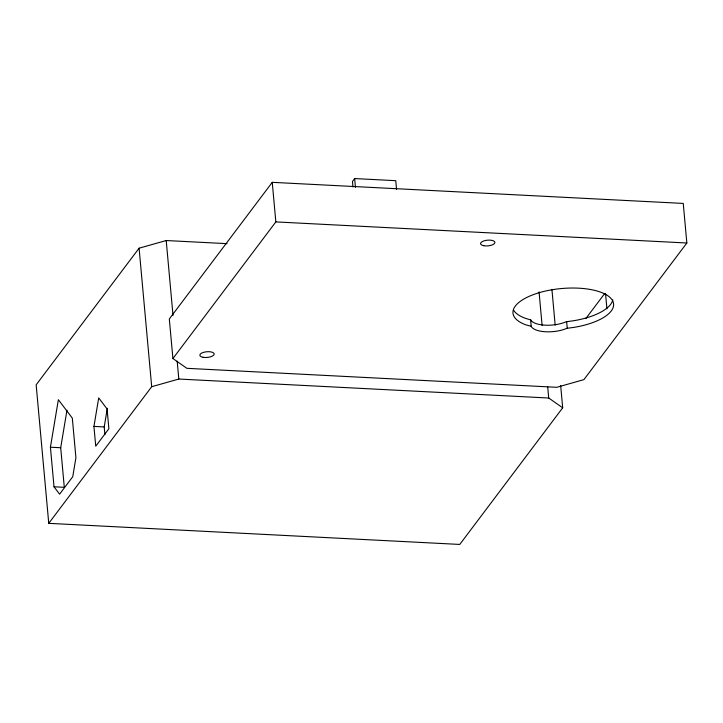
<?xml version="1.0" encoding="UTF-8"?>
<svg xmlns="http://www.w3.org/2000/svg" width="723" height="723" viewBox="0 0 723 723"><rect width="100%" height="100%" fill="white"/><g stroke="black" fill="none" stroke-linecap="round" stroke-linejoin="round"><path stroke-width="1.08" d="M50.42 447.212L58.364 399.702L72.318 418.138L75.924 457.713L72.743 476.719L59.602 494.161L54.017 486.787L50.42 447.212L60.696 447.736L64.293 487.311L54.017 486.787M60.696 447.736L66.977 410.167M93.936 426.407L98.708 397.903L107.076 408.965L108.875 428.757L95.734 446.199L93.936 426.407L104.211 426.941L104.916 434.631M104.211 426.941L107.329 408.296M227.103 243.66L166.209 240.533L139.087 248.197L36.15 384.835L48.757 523.344L459.765 544.437L562.693 407.799L560.659 385.458M272.246 182.332L169.309 318.97L172.914 358.545L186.886 368.323L556.791 387.302L583.913 379.629L686.85 243L683.244 203.425L272.246 182.332L275.843 221.907L172.914 358.545M48.757 523.344L151.694 386.715L178.807 379.042L548.712 398.021L562.693 407.799M396.556 189.471L395.761 180.678L354.659 178.563L352.472 181.473L352.969 186.968M585.793 318.617L604.663 293.574M612.815 299.918A50.52 20.063 -5.2 0 1 573.375 320.777L566.245 321.735A21.654 8.595 -5.2 0 1 530.646 319.909L525.431 318.319A50.52 20.063 -5.2 0 1 513.484 309.968M531.197 326.272L526.028 324.916A50.52 20.063 -5.2 0 1 536.403 293.556A50.52 20.063 -5.2 0 1 609.869 297.325A50.52 20.063 -5.2 0 1 573.981 327.374L566.841 328.332A21.654 8.595 -5.2 0 1 531.242 326.507L530.601 319.674M275.843 221.907L686.85 243M605.522 293.411L606.922 308.802M566.633 321.518L567.23 328.115M551.92 289.39L555.174 325.142M539.06 291.902L542.105 325.413M547.7 386.85L548.712 398.021M354.659 178.563L355.463 187.356M166.209 240.533L173.014 315.373M177.18 361.175L178.807 379.042M139.087 248.197L151.694 386.715M203.118 357.307A7.221 2.865 -5.2 0 0 214.189 354.18A7.221 2.865 -5.2 0 0 203.714 352.291A7.221 2.865 -5.2 0 0 203.118 357.307M483.841 245.739A7.221 2.865 -5.2 0 0 494.912 242.612A7.221 2.865 -5.2 0 0 484.437 240.723A7.221 2.865 -5.2 0 0 483.841 245.739"/></g></svg>
